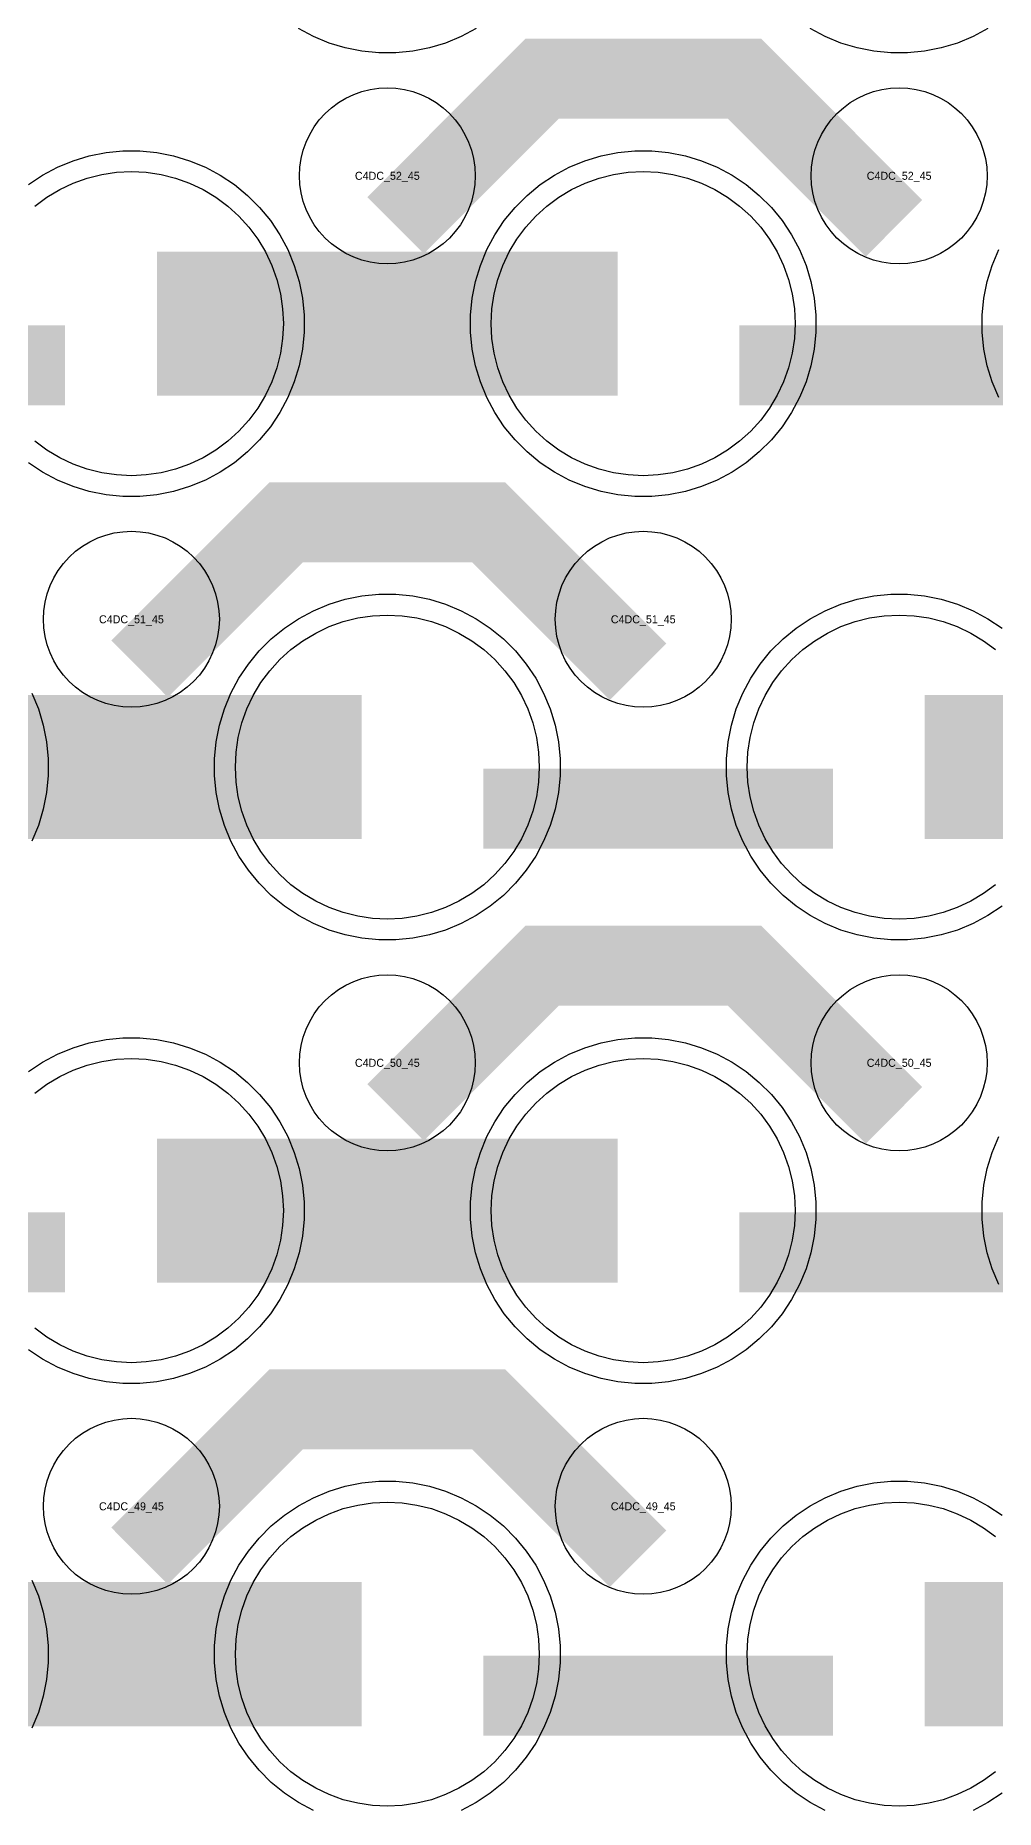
# Model space of a CAD drawing. Extents: x -11880 to 11880, y -14992 to 14992.
# Drawn here: x 2370 to 2670, y -8098 to -7544 of the extents above; entities that cross this region are included whole.
import ezdxf
from ezdxf.enums import TextEntityAlignment as Align

# ---------------------------------------------------------------- set-up
doc = ezdxf.new("R2010")
doc.units = 0
doc.header["$MEASUREMENT"] = 0
for name, color, linetype in [('GDS_775_DT_237', 138, 'CONTINUOUS'), ('RDL1_FS', 34, 'CONTINUOUS'), ('RDL_BS', 160, 'CONTINUOUS')]:
    doc.layers.add(name, color=color, linetype=linetype)

msp = doc.modelspace()

# ---------------------------------------------------------------- linework, layer by layer
at = {"layer": 'RDL1_FS'}
for points in [[(2369.86, -7597.511), (2373.605, -7594.733), (2377.605, -7592.335), (2381.819, -7590.343), (2386.209, -7588.771), (2390.732, -7587.639), (2395.343, -7586.955), (2400, -7586.726), (2404.657, -7586.955), (2409.268, -7587.639), (2413.791, -7588.771), (2418.181, -7590.343), (2422.395, -7592.335), (2426.395, -7594.733), (2430.14, -7597.511), (2433.594, -7600.641), (2436.724, -7604.095), (2439.502, -7607.84), (2441.9, -7611.84), (2443.892, -7616.054), (2445.464, -7620.444), (2446.596, -7624.967), (2447.28, -7629.578), (2447.509, -7634.235), (2447.28, -7638.892), (2446.596, -7643.503), (2445.464, -7648.026), (2443.892, -7652.416), (2441.9, -7656.63), (2439.502, -7660.63), (2436.724, -7664.375), (2433.594, -7667.829), (2430.14, -7670.959), (2426.395, -7673.737), (2422.395, -7676.135), (2418.181, -7678.127), (2413.791, -7679.699), (2409.268, -7680.831), (2404.657, -7681.515), (2400, -7681.744), (2395.343, -7681.515), (2390.732, -7680.831), (2386.209, -7679.699), (2381.819, -7678.127), (2377.605, -7676.135), (2373.605, -7673.737), (2369.86, -7670.959)], [(2670.14, -7809.519), (2666.395, -7812.297), (2662.395, -7814.695), (2658.181, -7816.687), (2653.791, -7818.259), (2649.268, -7819.391), (2644.657, -7820.075), (2640, -7820.304), (2635.343, -7820.075), (2630.732, -7819.391), (2626.209, -7818.259), (2621.819, -7816.687), (2617.605, -7814.695), (2613.605, -7812.297), (2609.86, -7809.519), (2606.406, -7806.389), (2603.276, -7802.935), (2600.498, -7799.19), (2598.1, -7795.19), (2596.108, -7790.976), (2594.536, -7786.586), (2593.404, -7782.063), (2592.72, -7777.452), (2592.491, -7772.795), (2592.72, -7768.138), (2593.404, -7763.527), (2594.536, -7759.004), (2596.108, -7754.614), (2598.1, -7750.4), (2600.498, -7746.4), (2603.276, -7742.655), (2606.406, -7739.201), (2609.86, -7736.071), (2613.605, -7733.293), (2617.605, -7730.895), (2621.819, -7728.903), (2626.209, -7727.331), (2630.732, -7726.199), (2635.343, -7725.515), (2640, -7725.286), (2644.657, -7725.515), (2649.268, -7726.199), (2653.791, -7727.331), (2658.181, -7728.903), (2662.395, -7730.895), (2666.395, -7733.293), (2670.14, -7736.071)]]:
    msp.add_lwpolyline(points, dxfattribs=at)
for points in [[(2560, -7681.744), (2555.343, -7681.515), (2550.732, -7680.831), (2546.209, -7679.699), (2541.819, -7678.127), (2537.605, -7676.135), (2533.605, -7673.737), (2529.86, -7670.959), (2526.406, -7667.829), (2523.276, -7664.375), (2520.498, -7660.63), (2518.1, -7656.63), (2516.108, -7652.416), (2514.536, -7648.026), (2513.404, -7643.503), (2512.72, -7638.892), (2512.491, -7634.235), (2512.72, -7629.578), (2513.404, -7624.967), (2514.536, -7620.444), (2516.108, -7616.054), (2518.1, -7611.84), (2520.498, -7607.84), (2523.276, -7604.095), (2526.406, -7600.641), (2529.86, -7597.511), (2533.605, -7594.733), (2537.605, -7592.335), (2541.819, -7590.343), (2546.209, -7588.771), (2550.732, -7587.639), (2555.343, -7586.955), (2560, -7586.726), (2564.657, -7586.955), (2569.268, -7587.639), (2573.791, -7588.771), (2578.181, -7590.343), (2582.395, -7592.335), (2586.395, -7594.733), (2590.14, -7597.511), (2593.594, -7600.641), (2596.724, -7604.095), (2599.502, -7607.84), (2601.9, -7611.84), (2603.892, -7616.054), (2605.464, -7620.444), (2606.596, -7624.967), (2607.28, -7629.578), (2607.509, -7634.235), (2607.28, -7638.892), (2606.596, -7643.503), (2605.464, -7648.026), (2603.892, -7652.416), (2601.9, -7656.63), (2599.502, -7660.63), (2596.724, -7664.375), (2593.594, -7667.829), (2590.14, -7670.959), (2586.395, -7673.737), (2582.395, -7676.135), (2578.181, -7678.127), (2573.791, -7679.699), (2569.268, -7680.831), (2564.657, -7681.515)], [(2480, -7820.304), (2475.343, -7820.075), (2470.732, -7819.391), (2466.209, -7818.259), (2461.819, -7816.687), (2457.605, -7814.695), (2453.605, -7812.297), (2449.86, -7809.519), (2446.406, -7806.389), (2443.276, -7802.935), (2440.498, -7799.19), (2438.1, -7795.19), (2436.108, -7790.976), (2434.536, -7786.586), (2433.404, -7782.063), (2432.72, -7777.452), (2432.491, -7772.795), (2432.72, -7768.138), (2433.404, -7763.527), (2434.536, -7759.004), (2436.108, -7754.614), (2438.1, -7750.4), (2440.498, -7746.4), (2443.276, -7742.655), (2446.406, -7739.201), (2449.86, -7736.071), (2453.605, -7733.293), (2457.605, -7730.895), (2461.819, -7728.903), (2466.209, -7727.331), (2470.732, -7726.199), (2475.343, -7725.515), (2480, -7725.286), (2484.657, -7725.515), (2489.268, -7726.199), (2493.791, -7727.331), (2498.181, -7728.903), (2502.395, -7730.895), (2506.395, -7733.293), (2510.14, -7736.071), (2513.594, -7739.201), (2516.724, -7742.655), (2519.502, -7746.4), (2521.9, -7750.4), (2523.892, -7754.614), (2525.464, -7759.004), (2526.596, -7763.527), (2527.28, -7768.138), (2527.509, -7772.795), (2527.28, -7777.452), (2526.596, -7782.063), (2525.464, -7786.586), (2523.892, -7790.976), (2521.9, -7795.19), (2519.502, -7799.19), (2516.724, -7802.935), (2513.594, -7806.389), (2510.14, -7809.519), (2506.395, -7812.297), (2502.395, -7814.695), (2498.181, -7816.687), (2493.791, -7818.259), (2489.268, -7819.391), (2484.657, -7820.075)]]:
    msp.add_lwpolyline(points, close=True, dxfattribs=at)
for points in [[(2408.002, -7634.235, 45, 45, 0), (2480.002, -7634.235, 45, 45, 0)], [(2480.002, -7634.235, 45, 45, 0), (2552.002, -7634.235, 45, 45, 0)], [(2328.002, -7772.795, 45, 45, 0), (2400.002, -7772.795, 45, 45, 0)], [(2400.002, -7772.795, 45, 45, 0), (2472.002, -7772.795, 45, 45, 0)], [(2648.002, -7772.795, 45, 45, 0), (2720.002, -7772.795, 45, 45, 0)]]:
    msp.add_lwpolyline(points, format="xyseb", dxfattribs=at)
at = {"layer": 'RDL1_FS', "color": 241, "true_color": 0xf7abae}
for points in [[(2369.86, -7874.636), (2373.605, -7871.858), (2377.605, -7869.46), (2381.819, -7867.468), (2386.209, -7865.896), (2390.732, -7864.764), (2395.343, -7864.08), (2400, -7863.851), (2404.657, -7864.08), (2409.268, -7864.764), (2413.791, -7865.896), (2418.181, -7867.468), (2422.395, -7869.46), (2426.395, -7871.858), (2430.14, -7874.636), (2433.594, -7877.766), (2436.724, -7881.22), (2439.502, -7884.965), (2441.9, -7888.965), (2443.892, -7893.179), (2445.464, -7897.569), (2446.596, -7902.092), (2447.28, -7906.703), (2447.509, -7911.36), (2447.28, -7916.017), (2446.596, -7920.628), (2445.464, -7925.151), (2443.892, -7929.541), (2441.9, -7933.755), (2439.502, -7937.755), (2436.724, -7941.5), (2433.594, -7944.954), (2430.14, -7948.084), (2426.395, -7950.862), (2422.395, -7953.26), (2418.181, -7955.252), (2413.791, -7956.824), (2409.268, -7957.956), (2404.657, -7958.64), (2400, -7958.869), (2395.343, -7958.64), (2390.732, -7957.956), (2386.209, -7956.824), (2381.819, -7955.252), (2377.605, -7953.26), (2373.605, -7950.862), (2369.86, -7948.084)], [(2670.14, -8086.649), (2666.395, -8089.427), (2662.395, -8091.825), (2658.181, -8093.817), (2653.791, -8095.389), (2649.268, -8096.521), (2644.657, -8097.205), (2640, -8097.434), (2635.343, -8097.205), (2630.732, -8096.521), (2626.209, -8095.389), (2621.819, -8093.817), (2617.605, -8091.825), (2613.605, -8089.427), (2609.86, -8086.649), (2606.406, -8083.519), (2603.276, -8080.065), (2600.498, -8076.32), (2598.1, -8072.32), (2596.108, -8068.106), (2594.536, -8063.716), (2593.404, -8059.193), (2592.72, -8054.582), (2592.491, -8049.925), (2592.72, -8045.268), (2593.404, -8040.657), (2594.536, -8036.134), (2596.108, -8031.744), (2598.1, -8027.53), (2600.498, -8023.53), (2603.276, -8019.785), (2606.406, -8016.331), (2609.86, -8013.201), (2613.605, -8010.423), (2617.605, -8008.025), (2621.819, -8006.033), (2626.209, -8004.461), (2630.732, -8003.329), (2635.343, -8002.645), (2640, -8002.416), (2644.657, -8002.645), (2649.268, -8003.329), (2653.791, -8004.461), (2658.181, -8006.033), (2662.395, -8008.025), (2666.395, -8010.423), (2670.14, -8013.201)]]:
    msp.add_lwpolyline(points, dxfattribs=at)
for points in [[(2560, -7958.869), (2555.343, -7958.64), (2550.732, -7957.956), (2546.209, -7956.824), (2541.819, -7955.252), (2537.605, -7953.26), (2533.605, -7950.862), (2529.86, -7948.084), (2526.406, -7944.954), (2523.276, -7941.5), (2520.498, -7937.755), (2518.1, -7933.755), (2516.108, -7929.541), (2514.536, -7925.151), (2513.404, -7920.628), (2512.72, -7916.017), (2512.491, -7911.36), (2512.72, -7906.703), (2513.404, -7902.092), (2514.536, -7897.569), (2516.108, -7893.179), (2518.1, -7888.965), (2520.498, -7884.965), (2523.276, -7881.22), (2526.406, -7877.766), (2529.86, -7874.636), (2533.605, -7871.858), (2537.605, -7869.46), (2541.819, -7867.468), (2546.209, -7865.896), (2550.732, -7864.764), (2555.343, -7864.08), (2560, -7863.851), (2564.657, -7864.08), (2569.268, -7864.764), (2573.791, -7865.896), (2578.181, -7867.468), (2582.395, -7869.46), (2586.395, -7871.858), (2590.14, -7874.636), (2593.594, -7877.766), (2596.724, -7881.22), (2599.502, -7884.965), (2601.9, -7888.965), (2603.892, -7893.179), (2605.464, -7897.569), (2606.596, -7902.092), (2607.28, -7906.703), (2607.509, -7911.36), (2607.28, -7916.017), (2606.596, -7920.628), (2605.464, -7925.151), (2603.892, -7929.541), (2601.9, -7933.755), (2599.502, -7937.755), (2596.724, -7941.5), (2593.594, -7944.954), (2590.14, -7948.084), (2586.395, -7950.862), (2582.395, -7953.26), (2578.181, -7955.252), (2573.791, -7956.824), (2569.268, -7957.956), (2564.657, -7958.64)], [(2480, -8097.434), (2475.343, -8097.205), (2470.732, -8096.521), (2466.209, -8095.389), (2461.819, -8093.817), (2457.605, -8091.825), (2453.605, -8089.427), (2449.86, -8086.649), (2446.406, -8083.519), (2443.276, -8080.065), (2440.498, -8076.32), (2438.1, -8072.32), (2436.108, -8068.106), (2434.536, -8063.716), (2433.404, -8059.193), (2432.72, -8054.582), (2432.491, -8049.925), (2432.72, -8045.268), (2433.404, -8040.657), (2434.536, -8036.134), (2436.108, -8031.744), (2438.1, -8027.53), (2440.498, -8023.53), (2443.276, -8019.785), (2446.406, -8016.331), (2449.86, -8013.201), (2453.605, -8010.423), (2457.605, -8008.025), (2461.819, -8006.033), (2466.209, -8004.461), (2470.732, -8003.329), (2475.343, -8002.645), (2480, -8002.416), (2484.657, -8002.645), (2489.268, -8003.329), (2493.791, -8004.461), (2498.181, -8006.033), (2502.395, -8008.025), (2506.395, -8010.423), (2510.14, -8013.201), (2513.594, -8016.331), (2516.724, -8019.785), (2519.502, -8023.53), (2521.9, -8027.53), (2523.892, -8031.744), (2525.464, -8036.134), (2526.596, -8040.657), (2527.28, -8045.268), (2527.509, -8049.925), (2527.28, -8054.582), (2526.596, -8059.193), (2525.464, -8063.716), (2523.892, -8068.106), (2521.9, -8072.32), (2519.502, -8076.32), (2516.724, -8080.065), (2513.594, -8083.519), (2510.14, -8086.649), (2506.395, -8089.427), (2502.395, -8091.825), (2498.181, -8093.817), (2493.791, -8095.389), (2489.268, -8096.521), (2484.657, -8097.205)]]:
    msp.add_lwpolyline(points, close=True, dxfattribs=at)
for points in [[(2408.002, -7911.36, 45, 45, 0), (2480.002, -7911.36, 45, 45, 0)], [(2480.002, -7911.36, 45, 45, 0), (2552.002, -7911.36, 45, 45, 0)], [(2328.002, -8049.925, 45, 45, 0), (2400.002, -8049.925, 45, 45, 0)], [(2400.002, -8049.925, 45, 45, 0), (2472.002, -8049.925, 45, 45, 0)], [(2648.002, -8049.925, 45, 45, 0), (2720.002, -8049.925, 45, 45, 0)]]:
    msp.add_lwpolyline(points, format="xyseb", dxfattribs=at)
at = {"layer": 'RDL_BS', "color": 241, "true_color": 0xf7abae}
for points in [[(2507.777, -7542.053), (2503.115, -7544.545), (2498.205, -7546.576), (2493.165, -7548.107), (2487.938, -7549.153), (2482.644, -7549.67), (2477.356, -7549.67), (2472.062, -7549.153), (2466.835, -7548.107), (2461.795, -7546.576), (2456.885, -7544.545), (2452.223, -7542.053)], [(2667.777, -7542.053), (2663.115, -7544.545), (2658.205, -7546.576), (2653.165, -7548.107), (2647.938, -7549.153), (2642.644, -7549.67), (2637.356, -7549.67), (2632.062, -7549.153), (2626.835, -7548.107), (2621.795, -7546.576), (2616.885, -7544.545), (2612.223, -7542.053)], [(2367.809, -7867.924), (2372.223, -7864.977), (2376.885, -7862.485), (2381.795, -7860.454), (2386.835, -7858.923), (2392.062, -7857.877), (2397.356, -7857.36), (2402.644, -7857.36), (2407.938, -7857.877), (2413.165, -7858.923), (2418.205, -7860.454), (2423.115, -7862.485), (2427.777, -7864.977), (2432.191, -7867.924), (2436.292, -7871.286), (2440.074, -7875.068), (2443.436, -7879.169), (2446.383, -7883.583), (2448.875, -7888.245), (2450.906, -7893.155), (2452.437, -7898.195), (2453.483, -7903.422), (2454, -7908.716), (2454, -7914.004), (2453.483, -7919.298), (2452.437, -7924.525), (2450.906, -7929.565), (2448.875, -7934.475), (2446.383, -7939.137), (2443.436, -7943.551), (2440.074, -7947.652), (2436.292, -7951.434), (2432.191, -7954.796), (2427.777, -7957.743), (2423.115, -7960.235), (2418.205, -7962.266), (2413.165, -7963.797), (2407.938, -7964.843), (2402.644, -7965.36), (2397.356, -7965.36), (2392.062, -7964.843), (2386.835, -7963.797), (2381.795, -7962.266), (2376.885, -7960.235), (2372.223, -7957.743), (2367.809, -7954.796)], [(2671.125, -7934.475), (2669.094, -7929.565), (2667.563, -7924.525), (2666.517, -7919.298), (2666, -7914.004), (2666, -7908.716), (2666.517, -7903.422), (2667.563, -7898.195), (2669.094, -7893.155), (2671.125, -7888.245)], [(2456.885, -8098.8), (2452.223, -8096.308), (2447.809, -8093.361), (2443.708, -8089.999), (2439.926, -8086.217), (2436.564, -8082.116), (2433.617, -8077.702), (2431.125, -8073.04), (2429.094, -8068.13), (2427.563, -8063.09), (2426.517, -8057.863), (2426, -8052.569), (2426, -8047.281), (2426.517, -8041.987), (2427.563, -8036.76), (2429.094, -8031.72), (2431.125, -8026.81), (2433.617, -8022.148), (2436.564, -8017.734), (2439.926, -8013.633), (2443.708, -8009.851), (2447.809, -8006.489), (2452.223, -8003.542), (2456.885, -8001.05), (2461.795, -7999.019), (2466.835, -7997.488), (2472.062, -7996.442), (2477.356, -7995.925), (2482.644, -7995.925), (2487.938, -7996.442), (2493.165, -7997.488), (2498.205, -7999.019), (2503.115, -8001.05), (2507.777, -8003.542), (2512.191, -8006.489), (2516.292, -8009.851), (2520.074, -8013.633), (2523.436, -8017.734), (2526.383, -8022.148), (2528.875, -8026.81), (2530.906, -8031.72), (2532.437, -8036.76), (2533.483, -8041.987), (2534, -8047.281), (2534, -8052.569), (2533.483, -8057.863), (2532.437, -8063.09), (2530.906, -8068.13), (2528.875, -8073.04), (2526.383, -8077.702), (2523.436, -8082.116), (2520.074, -8086.217), (2516.292, -8089.999), (2512.191, -8093.361), (2507.777, -8096.308), (2503.115, -8098.8)], [(2616.885, -8098.8), (2612.223, -8096.308), (2607.809, -8093.361), (2603.708, -8089.999), (2599.926, -8086.217), (2596.564, -8082.116), (2593.617, -8077.702), (2591.125, -8073.04), (2589.094, -8068.13), (2587.563, -8063.09), (2586.517, -8057.863), (2586, -8052.569), (2586, -8047.281), (2586.517, -8041.987), (2587.563, -8036.76), (2589.094, -8031.72), (2591.125, -8026.81), (2593.617, -8022.148), (2596.564, -8017.734), (2599.926, -8013.633), (2603.708, -8009.851), (2607.809, -8006.489), (2612.223, -8003.542), (2616.885, -8001.05), (2621.795, -7999.019), (2626.835, -7997.488), (2632.062, -7996.442), (2637.356, -7995.925), (2642.644, -7995.925), (2647.938, -7996.442), (2653.165, -7997.488), (2658.205, -7999.019), (2663.115, -8001.05), (2667.777, -8003.542), (2672.191, -8006.489)], [(2368.875, -8026.81), (2370.906, -8031.72), (2372.437, -8036.76), (2373.483, -8041.987), (2374, -8047.281), (2374, -8052.569), (2373.483, -8057.863), (2372.437, -8063.09), (2370.906, -8068.13), (2368.875, -8073.04)], [(2672.191, -8093.361), (2667.777, -8096.308), (2663.115, -8098.8)]]:
    msp.add_lwpolyline(points, dxfattribs=at)
at = {"layer": 'RDL_BS'}
for points in [[(2482.562, -7603.549, 25, 25, 0), (2528.377, -7557.734, 25, 25, 0), (2561.93, -7557.734, 25, 25, 0)], [(2638.401, -7604.448, 25, 25, 0), (2591.687, -7557.734, 25, 25, 0), (2561.929, -7557.734, 25, 25, 0)], [(2270.016, -7647.248, 25, 25, 0), (2379.281, -7647.248, 25, 25, 0)], [(2590.016, -7647.248, 25, 25, 0), (2699.281, -7647.248, 25, 25, 0)], [(2402.562, -7742.109, 25, 25, 0), (2448.377, -7696.294, 25, 25, 0), (2481.93, -7696.294, 25, 25, 0)], [(2558.401, -7743.008, 25, 25, 0), (2511.687, -7696.294, 25, 25, 0), (2481.929, -7696.294, 25, 25, 0)], [(2510.016, -7785.808, 25, 25, 0), (2619.281, -7785.808, 25, 25, 0)], [(2482.562, -7880.674, 25, 25, 0), (2528.377, -7834.859, 25, 25, 0), (2561.93, -7834.859, 25, 25, 0)], [(2638.401, -7881.573, 25, 25, 0), (2591.687, -7834.859, 25, 25, 0), (2561.929, -7834.859, 25, 25, 0)], [(2402.562, -8019.239, 25, 25, 0), (2448.377, -7973.424, 25, 25, 0), (2481.93, -7973.424, 25, 25, 0)], [(2558.401, -8020.138, 25, 25, 0), (2511.687, -7973.424, 25, 25, 0), (2481.929, -7973.424, 25, 25, 0)]]:
    msp.add_lwpolyline(points, format="xyseb", dxfattribs=at)
for points in [[(2480, -7615.541), (2477.307, -7615.409), (2474.635, -7615.013), (2472.016, -7614.356), (2469.481, -7613.449), (2467.044, -7612.297), (2464.72, -7610.904), (2462.557, -7609.301), (2460.558, -7607.489), (2458.746, -7605.49), (2457.143, -7603.327), (2455.75, -7601.003), (2454.598, -7598.566), (2453.691, -7596.031), (2453.034, -7593.412), (2452.638, -7590.74), (2452.506, -7588.047), (2452.638, -7585.354), (2453.034, -7582.682), (2453.691, -7580.063), (2454.598, -7577.528), (2455.75, -7575.091), (2457.143, -7572.767), (2458.746, -7570.604), (2460.558, -7568.605), (2462.557, -7566.793), (2464.72, -7565.19), (2467.044, -7563.797), (2469.481, -7562.645), (2472.016, -7561.738), (2474.635, -7561.081), (2477.307, -7560.685), (2480, -7560.553), (2482.693, -7560.685), (2485.365, -7561.081), (2487.984, -7561.738), (2490.519, -7562.645), (2492.956, -7563.797), (2495.28, -7565.19), (2497.443, -7566.793), (2499.442, -7568.605), (2501.254, -7570.604), (2502.857, -7572.767), (2504.25, -7575.091), (2505.402, -7577.528), (2506.309, -7580.063), (2506.966, -7582.682), (2507.362, -7585.354), (2507.494, -7588.047), (2507.362, -7590.74), (2506.966, -7593.412), (2506.309, -7596.031), (2505.402, -7598.566), (2504.25, -7601.003), (2502.857, -7603.327), (2501.254, -7605.49), (2499.442, -7607.489), (2497.443, -7609.301), (2495.28, -7610.904), (2492.956, -7612.297), (2490.519, -7613.449), (2487.984, -7614.356), (2485.365, -7615.013), (2482.693, -7615.409)], [(2640, -7615.541), (2637.307, -7615.409), (2634.635, -7615.013), (2632.016, -7614.356), (2629.481, -7613.449), (2627.044, -7612.297), (2624.72, -7610.904), (2622.557, -7609.301), (2620.558, -7607.489), (2618.746, -7605.49), (2617.143, -7603.327), (2615.75, -7601.003), (2614.598, -7598.566), (2613.691, -7596.031), (2613.034, -7593.412), (2612.638, -7590.74), (2612.506, -7588.047), (2612.638, -7585.354), (2613.034, -7582.682), (2613.691, -7580.063), (2614.598, -7577.528), (2615.75, -7575.091), (2617.143, -7572.767), (2618.746, -7570.604), (2620.558, -7568.605), (2622.557, -7566.793), (2624.72, -7565.19), (2627.044, -7563.797), (2629.481, -7562.645), (2632.016, -7561.738), (2634.635, -7561.081), (2637.307, -7560.685), (2640, -7560.553), (2642.693, -7560.685), (2645.365, -7561.081), (2647.984, -7561.738), (2650.519, -7562.645), (2652.956, -7563.797), (2655.28, -7565.19), (2657.443, -7566.793), (2659.442, -7568.605), (2661.254, -7570.604), (2662.857, -7572.767), (2664.25, -7575.091), (2665.402, -7577.528), (2666.309, -7580.063), (2666.966, -7582.682), (2667.362, -7585.354), (2667.494, -7588.047), (2667.362, -7590.74), (2666.966, -7593.412), (2666.309, -7596.031), (2665.402, -7598.566), (2664.25, -7601.003), (2662.857, -7603.327), (2661.254, -7605.49), (2659.442, -7607.489), (2657.443, -7609.301), (2655.28, -7610.904), (2652.956, -7612.297), (2650.519, -7613.449), (2647.984, -7614.356), (2645.365, -7615.013), (2642.693, -7615.409)], [(2557.356, -7688.235), (2552.062, -7687.718), (2546.835, -7686.672), (2541.795, -7685.141), (2536.885, -7683.11), (2532.223, -7680.618), (2527.809, -7677.671), (2523.708, -7674.309), (2519.926, -7670.527), (2516.564, -7666.426), (2513.617, -7662.012), (2511.125, -7657.35), (2509.094, -7652.44), (2507.563, -7647.4), (2506.517, -7642.173), (2506, -7636.879), (2506, -7631.591), (2506.517, -7626.297), (2507.563, -7621.07), (2509.094, -7616.03), (2511.125, -7611.12), (2513.617, -7606.458), (2516.564, -7602.044), (2519.926, -7597.943), (2523.708, -7594.161), (2527.809, -7590.799), (2532.223, -7587.852), (2536.885, -7585.36), (2541.795, -7583.329), (2546.835, -7581.798), (2552.062, -7580.752), (2557.356, -7580.235), (2562.644, -7580.235), (2567.938, -7580.752), (2573.165, -7581.798), (2578.205, -7583.329), (2583.115, -7585.36), (2587.777, -7587.852), (2592.191, -7590.799), (2596.292, -7594.161), (2600.074, -7597.943), (2603.436, -7602.044), (2606.383, -7606.458), (2608.875, -7611.12), (2610.906, -7616.03), (2612.437, -7621.07), (2613.483, -7626.297), (2614, -7631.591), (2614, -7636.879), (2613.483, -7642.173), (2612.437, -7647.4), (2610.906, -7652.44), (2608.875, -7657.35), (2606.383, -7662.012), (2603.436, -7666.426), (2600.074, -7670.527), (2596.292, -7674.309), (2592.191, -7677.671), (2587.777, -7680.618), (2583.115, -7683.11), (2578.205, -7685.141), (2573.165, -7686.672), (2567.938, -7687.718), (2562.644, -7688.235)], [(2400, -7754.101), (2397.307, -7753.969), (2394.635, -7753.573), (2392.016, -7752.916), (2389.481, -7752.009), (2387.044, -7750.857), (2384.72, -7749.464), (2382.557, -7747.861), (2380.558, -7746.049), (2378.746, -7744.05), (2377.143, -7741.887), (2375.75, -7739.563), (2374.598, -7737.126), (2373.691, -7734.591), (2373.034, -7731.972), (2372.638, -7729.3), (2372.506, -7726.607), (2372.638, -7723.914), (2373.034, -7721.242), (2373.691, -7718.623), (2374.598, -7716.088), (2375.75, -7713.651), (2377.143, -7711.327), (2378.746, -7709.164), (2380.558, -7707.165), (2382.557, -7705.353), (2384.72, -7703.75), (2387.044, -7702.357), (2389.481, -7701.205), (2392.016, -7700.298), (2394.635, -7699.641), (2397.307, -7699.245), (2400, -7699.113), (2402.693, -7699.245), (2405.365, -7699.641), (2407.984, -7700.298), (2410.519, -7701.205), (2412.956, -7702.357), (2415.28, -7703.75), (2417.443, -7705.353), (2419.442, -7707.165), (2421.254, -7709.164), (2422.857, -7711.327), (2424.25, -7713.651), (2425.402, -7716.088), (2426.309, -7718.623), (2426.966, -7721.242), (2427.362, -7723.914), (2427.494, -7726.607), (2427.362, -7729.3), (2426.966, -7731.972), (2426.309, -7734.591), (2425.402, -7737.126), (2424.25, -7739.563), (2422.857, -7741.887), (2421.254, -7744.05), (2419.442, -7746.049), (2417.443, -7747.861), (2415.28, -7749.464), (2412.956, -7750.857), (2410.519, -7752.009), (2407.984, -7752.916), (2405.365, -7753.573), (2402.693, -7753.969)], [(2560, -7754.101), (2557.307, -7753.969), (2554.635, -7753.573), (2552.016, -7752.916), (2549.481, -7752.009), (2547.044, -7750.857), (2544.72, -7749.464), (2542.557, -7747.861), (2540.558, -7746.049), (2538.746, -7744.05), (2537.143, -7741.887), (2535.75, -7739.563), (2534.598, -7737.126), (2533.691, -7734.591), (2533.034, -7731.972), (2532.638, -7729.3), (2532.506, -7726.607), (2532.638, -7723.914), (2533.034, -7721.242), (2533.691, -7718.623), (2534.598, -7716.088), (2535.75, -7713.651), (2537.143, -7711.327), (2538.746, -7709.164), (2540.558, -7707.165), (2542.557, -7705.353), (2544.72, -7703.75), (2547.044, -7702.357), (2549.481, -7701.205), (2552.016, -7700.298), (2554.635, -7699.641), (2557.307, -7699.245), (2560, -7699.113), (2562.693, -7699.245), (2565.365, -7699.641), (2567.984, -7700.298), (2570.519, -7701.205), (2572.956, -7702.357), (2575.28, -7703.75), (2577.443, -7705.353), (2579.442, -7707.165), (2581.254, -7709.164), (2582.857, -7711.327), (2584.25, -7713.651), (2585.402, -7716.088), (2586.309, -7718.623), (2586.966, -7721.242), (2587.362, -7723.914), (2587.494, -7726.607), (2587.362, -7729.3), (2586.966, -7731.972), (2586.309, -7734.591), (2585.402, -7737.126), (2584.25, -7739.563), (2582.857, -7741.887), (2581.254, -7744.05), (2579.442, -7746.049), (2577.443, -7747.861), (2575.28, -7749.464), (2572.956, -7750.857), (2570.519, -7752.009), (2567.984, -7752.916), (2565.365, -7753.573), (2562.693, -7753.969)], [(2477.356, -7826.795), (2472.062, -7826.278), (2466.835, -7825.232), (2461.795, -7823.701), (2456.885, -7821.67), (2452.223, -7819.178), (2447.809, -7816.231), (2443.708, -7812.869), (2439.926, -7809.087), (2436.564, -7804.986), (2433.617, -7800.572), (2431.125, -7795.91), (2429.094, -7791), (2427.563, -7785.96), (2426.517, -7780.733), (2426, -7775.439), (2426, -7770.151), (2426.517, -7764.857), (2427.563, -7759.63), (2429.094, -7754.59), (2431.125, -7749.68), (2433.617, -7745.018), (2436.564, -7740.604), (2439.926, -7736.503), (2443.708, -7732.721), (2447.809, -7729.359), (2452.223, -7726.412), (2456.885, -7723.92), (2461.795, -7721.889), (2466.835, -7720.358), (2472.062, -7719.312), (2477.356, -7718.795), (2482.644, -7718.795), (2487.938, -7719.312), (2493.165, -7720.358), (2498.205, -7721.889), (2503.115, -7723.92), (2507.777, -7726.412), (2512.191, -7729.359), (2516.292, -7732.721), (2520.074, -7736.503), (2523.436, -7740.604), (2526.383, -7745.018), (2528.875, -7749.68), (2530.906, -7754.59), (2532.437, -7759.63), (2533.483, -7764.857), (2534, -7770.151), (2534, -7775.439), (2533.483, -7780.733), (2532.437, -7785.96), (2530.906, -7791), (2528.875, -7795.91), (2526.383, -7800.572), (2523.436, -7804.986), (2520.074, -7809.087), (2516.292, -7812.869), (2512.191, -7816.231), (2507.777, -7819.178), (2503.115, -7821.67), (2498.205, -7823.701), (2493.165, -7825.232), (2487.938, -7826.278), (2482.644, -7826.795)], [(2480, -7892.666), (2477.307, -7892.534), (2474.635, -7892.138), (2472.016, -7891.481), (2469.481, -7890.574), (2467.044, -7889.422), (2464.72, -7888.029), (2462.557, -7886.426), (2460.558, -7884.614), (2458.746, -7882.615), (2457.143, -7880.452), (2455.75, -7878.128), (2454.598, -7875.691), (2453.691, -7873.156), (2453.034, -7870.537), (2452.638, -7867.865), (2452.506, -7865.172), (2452.638, -7862.479), (2453.034, -7859.807), (2453.691, -7857.188), (2454.598, -7854.653), (2455.75, -7852.216), (2457.143, -7849.892), (2458.746, -7847.729), (2460.558, -7845.73), (2462.557, -7843.918), (2464.72, -7842.315), (2467.044, -7840.922), (2469.481, -7839.77), (2472.016, -7838.863), (2474.635, -7838.206), (2477.307, -7837.81), (2480, -7837.678), (2482.693, -7837.81), (2485.365, -7838.206), (2487.984, -7838.863), (2490.519, -7839.77), (2492.956, -7840.922), (2495.28, -7842.315), (2497.443, -7843.918), (2499.442, -7845.73), (2501.254, -7847.729), (2502.857, -7849.892), (2504.25, -7852.216), (2505.402, -7854.653), (2506.309, -7857.188), (2506.966, -7859.807), (2507.362, -7862.479), (2507.494, -7865.172), (2507.362, -7867.865), (2506.966, -7870.537), (2506.309, -7873.156), (2505.402, -7875.691), (2504.25, -7878.128), (2502.857, -7880.452), (2501.254, -7882.615), (2499.442, -7884.614), (2497.443, -7886.426), (2495.28, -7888.029), (2492.956, -7889.422), (2490.519, -7890.574), (2487.984, -7891.481), (2485.365, -7892.138), (2482.693, -7892.534)], [(2640, -7892.666), (2637.307, -7892.534), (2634.635, -7892.138), (2632.016, -7891.481), (2629.481, -7890.574), (2627.044, -7889.422), (2624.72, -7888.029), (2622.557, -7886.426), (2620.558, -7884.614), (2618.746, -7882.615), (2617.143, -7880.452), (2615.75, -7878.128), (2614.598, -7875.691), (2613.691, -7873.156), (2613.034, -7870.537), (2612.638, -7867.865), (2612.506, -7865.172), (2612.638, -7862.479), (2613.034, -7859.807), (2613.691, -7857.188), (2614.598, -7854.653), (2615.75, -7852.216), (2617.143, -7849.892), (2618.746, -7847.729), (2620.558, -7845.73), (2622.557, -7843.918), (2624.72, -7842.315), (2627.044, -7840.922), (2629.481, -7839.77), (2632.016, -7838.863), (2634.635, -7838.206), (2637.307, -7837.81), (2640, -7837.678), (2642.693, -7837.81), (2645.365, -7838.206), (2647.984, -7838.863), (2650.519, -7839.77), (2652.956, -7840.922), (2655.28, -7842.315), (2657.443, -7843.918), (2659.442, -7845.73), (2661.254, -7847.729), (2662.857, -7849.892), (2664.25, -7852.216), (2665.402, -7854.653), (2666.309, -7857.188), (2666.966, -7859.807), (2667.362, -7862.479), (2667.494, -7865.172), (2667.362, -7867.865), (2666.966, -7870.537), (2666.309, -7873.156), (2665.402, -7875.691), (2664.25, -7878.128), (2662.857, -7880.452), (2661.254, -7882.615), (2659.442, -7884.614), (2657.443, -7886.426), (2655.28, -7888.029), (2652.956, -7889.422), (2650.519, -7890.574), (2647.984, -7891.481), (2645.365, -7892.138), (2642.693, -7892.534)], [(2400, -8031.231), (2397.307, -8031.099), (2394.635, -8030.703), (2392.016, -8030.046), (2389.481, -8029.139), (2387.044, -8027.987), (2384.72, -8026.594), (2382.557, -8024.991), (2380.558, -8023.179), (2378.746, -8021.18), (2377.143, -8019.017), (2375.75, -8016.693), (2374.598, -8014.256), (2373.691, -8011.721), (2373.034, -8009.102), (2372.638, -8006.43), (2372.506, -8003.737), (2372.638, -8001.044), (2373.034, -7998.372), (2373.691, -7995.753), (2374.598, -7993.218), (2375.75, -7990.781), (2377.143, -7988.457), (2378.746, -7986.294), (2380.558, -7984.295), (2382.557, -7982.483), (2384.72, -7980.88), (2387.044, -7979.487), (2389.481, -7978.335), (2392.016, -7977.428), (2394.635, -7976.771), (2397.307, -7976.375), (2400, -7976.243), (2402.693, -7976.375), (2405.365, -7976.771), (2407.984, -7977.428), (2410.519, -7978.335), (2412.956, -7979.487), (2415.28, -7980.88), (2417.443, -7982.483), (2419.442, -7984.295), (2421.254, -7986.294), (2422.857, -7988.457), (2424.25, -7990.781), (2425.402, -7993.218), (2426.309, -7995.753), (2426.966, -7998.372), (2427.362, -8001.044), (2427.494, -8003.737), (2427.362, -8006.43), (2426.966, -8009.102), (2426.309, -8011.721), (2425.402, -8014.256), (2424.25, -8016.693), (2422.857, -8019.017), (2421.254, -8021.18), (2419.442, -8023.179), (2417.443, -8024.991), (2415.28, -8026.594), (2412.956, -8027.987), (2410.519, -8029.139), (2407.984, -8030.046), (2405.365, -8030.703), (2402.693, -8031.099)], [(2560, -8031.231), (2557.307, -8031.099), (2554.635, -8030.703), (2552.016, -8030.046), (2549.481, -8029.139), (2547.044, -8027.987), (2544.72, -8026.594), (2542.557, -8024.991), (2540.558, -8023.179), (2538.746, -8021.18), (2537.143, -8019.017), (2535.75, -8016.693), (2534.598, -8014.256), (2533.691, -8011.721), (2533.034, -8009.102), (2532.638, -8006.43), (2532.506, -8003.737), (2532.638, -8001.044), (2533.034, -7998.372), (2533.691, -7995.753), (2534.598, -7993.218), (2535.75, -7990.781), (2537.143, -7988.457), (2538.746, -7986.294), (2540.558, -7984.295), (2542.557, -7982.483), (2544.72, -7980.88), (2547.044, -7979.487), (2549.481, -7978.335), (2552.016, -7977.428), (2554.635, -7976.771), (2557.307, -7976.375), (2560, -7976.243), (2562.693, -7976.375), (2565.365, -7976.771), (2567.984, -7977.428), (2570.519, -7978.335), (2572.956, -7979.487), (2575.28, -7980.88), (2577.443, -7982.483), (2579.442, -7984.295), (2581.254, -7986.294), (2582.857, -7988.457), (2584.25, -7990.781), (2585.402, -7993.218), (2586.309, -7995.753), (2586.966, -7998.372), (2587.362, -8001.044), (2587.494, -8003.737), (2587.362, -8006.43), (2586.966, -8009.102), (2586.309, -8011.721), (2585.402, -8014.256), (2584.25, -8016.693), (2582.857, -8019.017), (2581.254, -8021.18), (2579.442, -8023.179), (2577.443, -8024.991), (2575.28, -8026.594), (2572.956, -8027.987), (2570.519, -8029.139), (2567.984, -8030.046), (2565.365, -8030.703), (2562.693, -8031.099)]]:
    msp.add_lwpolyline(points, close=True, dxfattribs=at)
for points in [[(2367.809, -7590.799), (2372.223, -7587.852), (2376.885, -7585.36), (2381.795, -7583.329), (2386.835, -7581.798), (2392.062, -7580.752), (2397.356, -7580.235), (2402.644, -7580.235), (2407.938, -7580.752), (2413.165, -7581.798), (2418.205, -7583.329), (2423.115, -7585.36), (2427.777, -7587.852), (2432.191, -7590.799), (2436.292, -7594.161), (2440.074, -7597.943), (2443.436, -7602.044), (2446.383, -7606.458), (2448.875, -7611.12), (2450.906, -7616.03), (2452.437, -7621.07), (2453.483, -7626.297), (2454, -7631.591), (2454, -7636.879), (2453.483, -7642.173), (2452.437, -7647.4), (2450.906, -7652.44), (2448.875, -7657.35), (2446.383, -7662.012), (2443.436, -7666.426), (2440.074, -7670.527), (2436.292, -7674.309), (2432.191, -7677.671), (2427.777, -7680.618), (2423.115, -7683.11), (2418.205, -7685.141), (2413.165, -7686.672), (2407.938, -7687.718), (2402.644, -7688.235), (2397.356, -7688.235), (2392.062, -7687.718), (2386.835, -7686.672), (2381.795, -7685.141), (2376.885, -7683.11), (2372.223, -7680.618), (2367.809, -7677.671)], [(2671.125, -7657.35), (2669.094, -7652.44), (2667.563, -7647.4), (2666.517, -7642.173), (2666, -7636.879), (2666, -7631.591), (2666.517, -7626.297), (2667.563, -7621.07), (2669.094, -7616.03), (2671.125, -7611.12)], [(2672.191, -7816.231), (2667.777, -7819.178), (2663.115, -7821.67), (2658.205, -7823.701), (2653.165, -7825.232), (2647.938, -7826.278), (2642.644, -7826.795), (2637.356, -7826.795), (2632.062, -7826.278), (2626.835, -7825.232), (2621.795, -7823.701), (2616.885, -7821.67), (2612.223, -7819.178), (2607.809, -7816.231), (2603.708, -7812.869), (2599.926, -7809.087), (2596.564, -7804.986), (2593.617, -7800.572), (2591.125, -7795.91), (2589.094, -7791), (2587.563, -7785.96), (2586.517, -7780.733), (2586, -7775.439), (2586, -7770.151), (2586.517, -7764.857), (2587.563, -7759.63), (2589.094, -7754.59), (2591.125, -7749.68), (2593.617, -7745.018), (2596.564, -7740.604), (2599.926, -7736.503), (2603.708, -7732.721), (2607.809, -7729.359), (2612.223, -7726.412), (2616.885, -7723.92), (2621.795, -7721.889), (2626.835, -7720.358), (2632.062, -7719.312), (2637.356, -7718.795), (2642.644, -7718.795), (2647.938, -7719.312), (2653.165, -7720.358), (2658.205, -7721.889), (2663.115, -7723.92), (2667.777, -7726.412), (2672.191, -7729.359)], [(2368.875, -7749.68), (2370.906, -7754.59), (2372.437, -7759.63), (2373.483, -7764.857), (2374, -7770.151), (2374, -7775.439), (2373.483, -7780.733), (2372.437, -7785.96), (2370.906, -7791), (2368.875, -7795.91)]]:
    msp.add_lwpolyline(points, dxfattribs=at)
at = {"layer": 'RDL_BS', "color": 241, "true_color": 0xf7abae}
msp.add_lwpolyline([(2557.356, -7965.36), (2552.062, -7964.843), (2546.835, -7963.797), (2541.795, -7962.266), (2536.885, -7960.235), (2532.223, -7957.743), (2527.809, -7954.796), (2523.708, -7951.434), (2519.926, -7947.652), (2516.564, -7943.551), (2513.617, -7939.137), (2511.125, -7934.475), (2509.094, -7929.565), (2507.563, -7924.525), (2506.517, -7919.298), (2506, -7914.004), (2506, -7908.716), (2506.517, -7903.422), (2507.563, -7898.195), (2509.094, -7893.155), (2511.125, -7888.245), (2513.617, -7883.583), (2516.564, -7879.169), (2519.926, -7875.068), (2523.708, -7871.286), (2527.809, -7867.924), (2532.223, -7864.977), (2536.885, -7862.485), (2541.795, -7860.454), (2546.835, -7858.923), (2552.062, -7857.877), (2557.356, -7857.36), (2562.644, -7857.36), (2567.938, -7857.877), (2573.165, -7858.923), (2578.205, -7860.454), (2583.115, -7862.485), (2587.777, -7864.977), (2592.191, -7867.924), (2596.292, -7871.286), (2600.074, -7875.068), (2603.436, -7879.169), (2606.383, -7883.583), (2608.875, -7888.245), (2610.906, -7893.155), (2612.437, -7898.195), (2613.483, -7903.422), (2614, -7908.716), (2614, -7914.004), (2613.483, -7919.298), (2612.437, -7924.525), (2610.906, -7929.565), (2608.875, -7934.475), (2606.383, -7939.137), (2603.436, -7943.551), (2600.074, -7947.652), (2596.292, -7951.434), (2592.191, -7954.796), (2587.777, -7957.743), (2583.115, -7960.235), (2578.205, -7962.266), (2573.165, -7963.797), (2567.938, -7964.843), (2562.644, -7965.36)], close=True, dxfattribs=at)
for points in [[(2270.016, -7924.373, 25, 25, 0), (2379.281, -7924.373, 25, 25, 0)], [(2590.016, -7924.373, 25, 25, 0), (2699.281, -7924.373, 25, 25, 0)], [(2510.016, -8062.938, 25, 25, 0), (2619.281, -8062.938, 25, 25, 0)]]:
    msp.add_lwpolyline(points, format="xyseb", dxfattribs=at)

# ---------------------------------------------------------------- texts
at = {"layer": 'GDS_775_DT_237'}
for s, p in [('C4DC_52_45', (2480, -7588.047)), ('C4DC_52_45', (2480, -7588.047)), ('C4DC_52_45', (2640, -7588.047)), ('C4DC_52_45', (2640, -7588.047)), ('C4DC_51_45', (2400, -7726.607)), ('C4DC_51_45', (2400, -7726.607)), ('C4DC_51_45', (2560, -7726.607)), ('C4DC_51_45', (2560, -7726.607)), ('C4DC_50_45', (2480, -7865.172)), ('C4DC_50_45', (2480, -7865.172)), ('C4DC_50_45', (2640, -7865.172)), ('C4DC_50_45', (2640, -7865.172)), ('C4DC_49_45', (2400, -8003.737)), ('C4DC_49_45', (2400, -8003.737)), ('C4DC_49_45', (2560, -8003.737)), ('C4DC_49_45', (2560, -8003.737))]:
    msp.add_text(s, height=2.5, dxfattribs=at).set_placement(p, align=Align.MIDDLE_CENTER)

doc.saveas('drawing.dxf')
